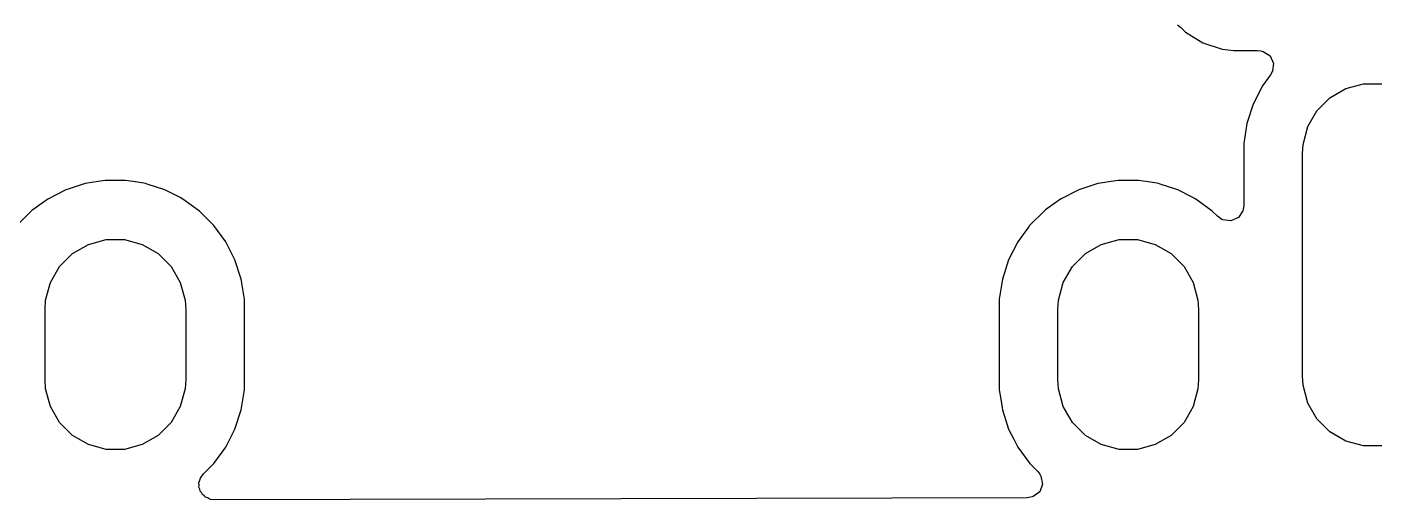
# Model space of a CAD drawing. Header units: millimetres. Extents: x 87.7 to 142.1, y -85.2 to -61.4.
# Drawn here: x 110.75 to 122.31, y -85.15 to -81.11 of the extents above; entities that cross this region are included whole.
import ezdxf

# ---------------------------------------------------------------- set-up
doc = ezdxf.new("R2010")
doc.units = ezdxf.units.MM
doc.layers.add('F.Cu', color=13, linetype='CONTINUOUS', true_color=0xc83434)

msp = doc.modelspace()

# ---------------------------------------------------------------- linework, layer by layer
at = {"layer": 'F.Cu', "linetype": 'CONTINUOUS'}
for p, q in [((120.56251, -81.091843), (120.587396, -81.111086)), ((120.587396, -81.111086), (120.631648, -81.155338)), ((120.631648, -81.155338), (120.631647, -81.155338)), ((120.631647, -81.155338), (120.631649, -81.155339)), ((120.631649, -81.155339), (120.63165, -81.15534)), ((120.63165, -81.15534), (120.778484, -81.245908)), ((120.778484, -81.245908), (120.942247, -81.300174)), ((120.942247, -81.300174), (121.043323, -81.3105)), ((121.043323, -81.3105), (121.24551, -81.310499)), ((121.24551, -81.310499), (121.272498, -81.314379)), ((121.272498, -81.314379), (121.280441, -81.31552)), ((121.280441, -81.31552), (121.292865, -81.319168)), ((121.292865, -81.319168), (121.351643, -81.35694)), ((121.351643, -81.35694), (121.38067, -81.420495)), ((121.38067, -81.420495), (121.372828, -81.484784)), ((121.354765, -81.519619), (121.286772, -81.613203)), ((121.369342, -81.493372), (121.354765, -81.519619)), ((121.372828, -81.484784), (121.369342, -81.493372)), ((121.286772, -81.613203), (121.208129, -81.767549)), ((121.862743, -81.713988), (121.99839, -81.635672)), ((121.99839, -81.635672), (122.149684, -81.595133)), ((122.149684, -81.595133), (122.306316, -81.595133)), ((121.208129, -81.767549), (121.154596, -81.932305)), ((121.751988, -81.824743), (121.862743, -81.713988)), ((121.154596, -81.932305), (121.1275, -82.103383)), ((121.673672, -81.96039), (121.751988, -81.824743)), ((121.633133, -82.111684), (121.673672, -81.96039)), ((121.1275, -82.103383), (121.1275, -82.631966)), ((121.628, -82.19), (121.633133, -82.111684)), ((121.628, -84.09), (121.628, -82.19)), ((111.079552, -82.500127), (110.925214, -82.578766)), ((111.098358, -82.494017), (111.079552, -82.500127)), ((111.09836, -82.494017), (111.098358, -82.494017)), ((111.243863, -82.446739), (111.09836, -82.494017)), ((111.244273, -82.446603), (111.243863, -82.446739)), ((111.244298, -82.446597), (111.244273, -82.446603)), ((111.375725, -82.42578), (111.244298, -82.446597)), ((111.375726, -82.425781), (111.375725, -82.42578)), ((111.415388, -82.4195), (111.375726, -82.425781)), ((111.415389, -82.4195), (111.415388, -82.4195)), ((111.588611, -82.4195), (111.415389, -82.4195)), ((111.588614, -82.4195), (111.588611, -82.4195)), ((111.612407, -82.423268), (111.588614, -82.4195)), ((111.628271, -82.425781), (111.612407, -82.423268)), ((111.655188, -82.430044), (111.628271, -82.425781)), ((111.745306, -82.444317), (111.655188, -82.430044)), ((111.745312, -82.444318), (111.745306, -82.444317)), ((111.759698, -82.446597), (111.745312, -82.444318)), ((111.759699, -82.446597), (111.759698, -82.446597)), ((111.759701, -82.446598), (111.759699, -82.446597)), ((111.773203, -82.450985), (111.759701, -82.446598)), ((111.773215, -82.450988), (111.773203, -82.450985)), ((111.924449, -82.500128), (111.773215, -82.450988)), ((112.054497, -82.566391), (111.924449, -82.500128)), ((119.719552, -82.500127), (119.565214, -82.578766)), ((119.738358, -82.494017), (119.719552, -82.500127)), ((119.73836, -82.494017), (119.738358, -82.494017)), ((119.883863, -82.446739), (119.73836, -82.494017)), ((119.884273, -82.446603), (119.883863, -82.446739)), ((119.884298, -82.446597), (119.884273, -82.446603)), ((120.015725, -82.42578), (119.884298, -82.446597)), ((120.015726, -82.425781), (120.015725, -82.42578)), ((120.055388, -82.4195), (120.015726, -82.425781)), ((120.055389, -82.4195), (120.055388, -82.4195)), ((120.228611, -82.4195), (120.055389, -82.4195)), ((120.228614, -82.4195), (120.228611, -82.4195)), ((120.252407, -82.423268), (120.228614, -82.4195)), ((120.268271, -82.425781), (120.252407, -82.423268)), ((120.295188, -82.430044), (120.268271, -82.425781)), ((120.385306, -82.444317), (120.295188, -82.430044)), ((120.385312, -82.444318), (120.385306, -82.444317)), ((120.399698, -82.446597), (120.385312, -82.444318)), ((120.399699, -82.446597), (120.399698, -82.446597)), ((120.399701, -82.446598), (120.399699, -82.446597)), ((120.413203, -82.450985), (120.399701, -82.446598)), ((120.413215, -82.450988), (120.413203, -82.450985)), ((120.564449, -82.500128), (120.413215, -82.450988)), ((120.694497, -82.566391), (120.564449, -82.500128)), ((110.877203, -82.613648), (110.796942, -82.671961)), ((110.877204, -82.613648), (110.877203, -82.613648)), ((110.925214, -82.578766), (110.877204, -82.613648)), ((112.078788, -82.578768), (112.054497, -82.566391)), ((112.218928, -82.680586), (112.078788, -82.578768)), ((119.517203, -82.613648), (119.436942, -82.671961)), ((119.517204, -82.613648), (119.517203, -82.613648)), ((119.565214, -82.578766), (119.517204, -82.613648)), ((120.718788, -82.578768), (120.694497, -82.566391)), ((120.858928, -82.680586), (120.718788, -82.578768)), ((110.789563, -82.676093), (110.658093, -82.807563)), ((110.796942, -82.671961), (110.789563, -82.676093)), ((112.341414, -82.803072), (112.218928, -82.680586)), ((119.429563, -82.676093), (119.298093, -82.807563)), ((119.436942, -82.671961), (119.429563, -82.676093)), ((120.85893, -82.680588), (120.858928, -82.680586)), ((120.905657, -82.727315), (120.85893, -82.680588)), ((120.941829, -82.752429), (120.905657, -82.727315)), ((121.081514, -82.736534), (121.017957, -82.765557)), ((121.119289, -82.677757), (121.081514, -82.736534)), ((121.122476, -82.666904), (121.119289, -82.677757)), ((121.1275, -82.631966), (121.122476, -82.666904)), ((112.443232, -82.943212), (112.341414, -82.803072)), ((119.274442, -82.841808), (119.200772, -82.943205)), ((119.274444, -82.841806), (119.274442, -82.841808)), ((119.293963, -82.814939), (119.274444, -82.841806)), ((119.298093, -82.807563), (119.293963, -82.814939)), ((120.948807, -82.755616), (120.941829, -82.752429)), ((121.017957, -82.765557), (120.948807, -82.755616)), ((111.136743, -83.043988), (111.27239, -82.965672)), ((111.27239, -82.965672), (111.423684, -82.925133)), ((111.423684, -82.925133), (111.580316, -82.925133)), ((111.580316, -82.925133), (111.73161, -82.965672)), ((111.73161, -82.965672), (111.867257, -83.043988)), ((112.521873, -83.097555), (112.443232, -82.943212)), ((119.200764, -82.943218), (119.122129, -83.097549)), ((119.200766, -82.943213), (119.200764, -82.943218)), ((119.200768, -82.943211), (119.200766, -82.943213)), ((119.200772, -82.943205), (119.200768, -82.943211)), ((119.776743, -83.043988), (119.91239, -82.965672)), ((119.91239, -82.965672), (120.063684, -82.925133)), ((120.063684, -82.925133), (120.220316, -82.925133)), ((120.220316, -82.925133), (120.37161, -82.965672)), ((120.37161, -82.965672), (120.507257, -83.043988)), ((111.025988, -83.154743), (111.136743, -83.043988)), ((111.867257, -83.043988), (111.978012, -83.154743)), ((119.665988, -83.154743), (119.776743, -83.043988)), ((120.507257, -83.043988), (120.618012, -83.154743)), ((110.947672, -83.29039), (111.025988, -83.154743)), ((111.978012, -83.154743), (112.056328, -83.29039)), ((112.575402, -83.262299), (112.521873, -83.097555)), ((119.122129, -83.097549), (119.068596, -83.262305)), ((119.587672, -83.29039), (119.665988, -83.154743)), ((120.618012, -83.154743), (120.696328, -83.29039)), ((110.907133, -83.441684), (110.947672, -83.29039)), ((112.056328, -83.29039), (112.096867, -83.441684)), ((112.6025, -83.433389), (112.575402, -83.262299)), ((119.068596, -83.262305), (119.0415, -83.433383)), ((119.547133, -83.441684), (119.587672, -83.29039)), ((120.696328, -83.29039), (120.736867, -83.441684)), ((112.6025, -84.206611), (112.6025, -83.433389)), ((119.0415, -83.433383), (119.0415, -84.206614)), ((110.902, -83.52), (110.907133, -83.441684)), ((110.902, -84.12), (110.902, -83.52)), ((112.096867, -83.441684), (112.102, -83.52)), ((112.102, -83.52), (112.102, -84.12)), ((119.542, -83.52), (119.547133, -83.441684)), ((119.542, -84.12), (119.542, -83.52)), ((120.736867, -83.441684), (120.742, -83.52)), ((120.742, -83.52), (120.742, -84.12)), ((110.907133, -84.198316), (110.902, -84.12)), ((112.102, -84.12), (112.096867, -84.198316)), ((119.547133, -84.198316), (119.542, -84.12)), ((120.742, -84.12), (120.736867, -84.198316)), ((121.633133, -84.168316), (121.628, -84.09)), ((110.947672, -84.34961), (110.907133, -84.198316)), ((112.096867, -84.198316), (112.056328, -84.34961)), ((112.575402, -84.377701), (112.6025, -84.206611)), ((119.0415, -84.206614), (119.054232, -84.286999)), ((119.587672, -84.34961), (119.547133, -84.198316)), ((120.736867, -84.198316), (120.696328, -84.34961)), ((121.673672, -84.31961), (121.633133, -84.168316)), ((111.025988, -84.485257), (110.947672, -84.34961)), ((112.056328, -84.34961), (111.978012, -84.485257)), ((119.054232, -84.286999), (119.06585, -84.360355)), ((119.06585, -84.360355), (119.068598, -84.377701)), ((119.665988, -84.485257), (119.587672, -84.34961)), ((120.696328, -84.34961), (120.618012, -84.485257)), ((121.751988, -84.455257), (121.673672, -84.31961)), ((112.521873, -84.542445), (112.575402, -84.377701)), ((119.068598, -84.377701), (119.122127, -84.542445)), ((121.862743, -84.566012), (121.751988, -84.455257)), ((111.136743, -84.596012), (111.025988, -84.485257)), ((111.978012, -84.485257), (111.867257, -84.596012)), ((112.443232, -84.696788), (112.521873, -84.542445)), ((119.122127, -84.542445), (119.122128, -84.542447)), ((119.122128, -84.542447), (119.122129, -84.542449)), ((119.122129, -84.542449), (119.165308, -84.627193)), ((119.776743, -84.596012), (119.665988, -84.485257)), ((120.618012, -84.485257), (120.507257, -84.596012)), ((121.99839, -84.644328), (121.862743, -84.566012)), ((111.27239, -84.674328), (111.136743, -84.596012)), ((111.423684, -84.714867), (111.27239, -84.674328)), ((111.73161, -84.674328), (111.580316, -84.714867)), ((111.867257, -84.596012), (111.73161, -84.674328)), ((112.341414, -84.836928), (112.443232, -84.696788)), ((119.165308, -84.627193), (119.200768, -84.696788)), ((119.200768, -84.696788), (119.302586, -84.836928)), ((119.91239, -84.674328), (119.776743, -84.596012)), ((120.063684, -84.714867), (119.91239, -84.674328)), ((120.37161, -84.674328), (120.220316, -84.714867)), ((120.507257, -84.596012), (120.37161, -84.674328)), ((122.149684, -84.684867), (121.99839, -84.644328)), ((122.306316, -84.684867), (122.149684, -84.684867)), ((111.580316, -84.714867), (111.423684, -84.714867)), ((120.220316, -84.714867), (120.063684, -84.714867)), ((112.228451, -84.961106), (112.253699, -84.924642)), ((112.253699, -84.924642), (112.341409, -84.836933)), ((112.341409, -84.836932), (112.341414, -84.836928)), ((112.341409, -84.836933), (112.341409, -84.836932)), ((119.302586, -84.836928), (119.302588, -84.83693)), ((119.302588, -84.83693), (119.369865, -84.904207)), ((119.369865, -84.904207), (119.387481, -84.927738)), ((119.387481, -84.927738), (119.391014, -84.932457)), ((119.391014, -84.932457), (119.396435, -84.942384)), ((112.215472, -85.001885), (112.225327, -84.967994)), ((112.218053, -85.019515), (112.215472, -85.001885)), ((112.215562, -85.037166), (112.218053, -85.019515)), ((112.22301, -85.053369), (112.215562, -85.037166)), ((112.225595, -85.071017), (112.22301, -85.053369)), ((112.225327, -84.967994), (112.228451, -84.961106)), ((119.411289, -85.010657), (119.386875, -85.076122)), ((119.396435, -84.942384), (119.411289, -85.010657)), ((112.237302, -85.084457), (112.225595, -85.071017)), ((112.244746, -85.100649), (112.237302, -85.084457)), ((112.259771, -85.110252), (112.244746, -85.100649)), ((112.271487, -85.123702), (112.259771, -85.110252)), ((112.288602, -85.128679), (112.271487, -85.123702)), ((112.303618, -85.138276), (112.288602, -85.128679)), ((112.314477, -85.141435), (112.303618, -85.138276)), ((112.349433, -85.146371), (112.314477, -85.141435)), ((119.280636, -85.128533), (112.349433, -85.146371)), ((119.323647, -85.120716), (119.280636, -85.128533)), ((119.330935, -85.117998), (119.323647, -85.120716)), ((119.330943, -85.117995), (119.330935, -85.117998)), ((119.386875, -85.076122), (119.330943, -85.117995))]:
    msp.add_line(p, q, dxfattribs=at)

doc.saveas('drawing.dxf')
